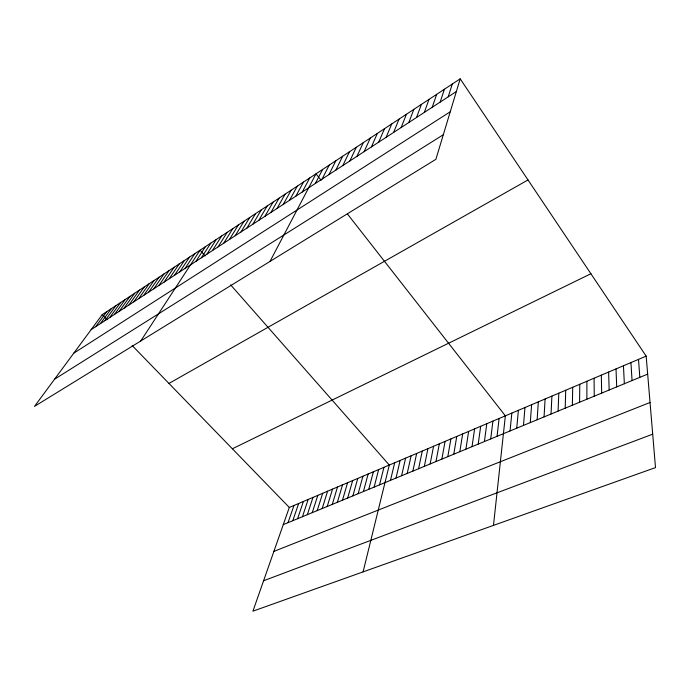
<?xml version="1.0" encoding="UTF-8"?>
<svg xmlns="http://www.w3.org/2000/svg" width="690" height="690" viewBox="0 0 690 690"><rect width="100%" height="100%" fill="white"/><g stroke="black" fill="none" stroke-linecap="round" stroke-linejoin="round"><path stroke-width="1.03" d="M586.88 399.217L586.897 381.268M579.583 402.236L579.781 384.287M572.355 405.22L572.717 387.28M565.188 408.178L565.722 390.247M558.089 411.111L558.788 393.188M551.043 414.026L551.905 396.103M544.065 416.907L545.091 398.993M537.139 419.762L538.329 401.856M530.282 422.599L531.619 404.702M523.477 425.411L524.969 407.523M516.732 428.197L518.38 410.317M510.048 430.957L511.842 413.094M493.479 525.383L505.356 415.837L347.389 213.9M497.041 436.33L499.111 418.485M490.711 438.944L492.919 421.116M484.432 441.54L486.769 423.72M478.205 444.11L480.68 426.299M472.02 446.663L474.625 428.87M465.897 449.199L468.631 431.414M459.816 451.709L462.671 433.932M453.787 454.201L456.763 436.442M447.801 456.668L450.906 438.926M441.867 459.117L445.084 441.393M435.977 461.558L439.314 443.843M430.137 463.965L433.587 446.266M424.341 466.362L427.904 448.681M418.589 468.734L422.263 451.07M412.879 471.098L416.665 453.442M407.212 473.435L411.111 455.797M401.597 475.755L405.599 458.134M396.017 478.058L400.122 460.454M390.48 480.352L394.689 462.757M363.087 571.881L389.298 465.043L230.624 284.858M379.535 484.872L383.951 467.311M374.127 487.106L378.638 469.571M368.753 489.322L373.359 471.805M363.423 491.522L368.132 474.021M358.136 493.712L362.931 476.229M352.883 495.877L357.774 478.411M347.674 498.033L352.65 480.585M342.499 500.164L347.57 482.741M337.367 502.286L342.516 484.88M332.27 504.39L337.505 487.002M460.195 78.833L435.89 159.312L34.5 406.393L102.206 314.657L460.195 78.833L646.159 356.135L655.5 467.604L252.92 611.168L289.3 507.443L646.159 356.135M327.207 506.486L332.528 489.115M322.187 508.556L327.595 491.211M448.224 96.833L452.269 84.059M317.193 510.617L322.687 493.29M312.242 512.67L317.814 495.36M307.326 514.697L312.975 497.404M302.444 516.715L308.171 499.439M440.168 102.077L444.429 89.217M297.597 518.716L303.402 501.466M292.793 520.7L298.666 503.476M432.207 107.278L436.675 94.332M288.015 522.675L293.966 505.468M424.324 112.418L428.99 99.394M416.519 117.498L421.392 104.397M408.799 122.535L413.862 109.356M401.166 127.512L406.419 114.264M393.602 132.446L399.044 119.12M386.124 137.319L391.739 123.933M378.724 142.149L384.52 128.694M371.393 146.927L377.361 133.403M364.139 151.653L370.28 138.069M356.954 156.337L363.259 142.692M349.847 160.977L356.316 147.263M342.809 165.566L349.442 151.8M335.849 170.102L342.628 156.285M328.949 174.605L335.883 160.727M322.118 179.055L329.199 165.126M315.356 183.462L322.584 169.49M269.98 261.441L316.029 173.802L321.135 180.34M302.22 192.027L309.724 177.96M295.838 196.193L303.479 182.074M289.524 200.307L297.295 186.145M283.262 204.387L291.163 190.19M277.061 208.432L285.082 194.192M270.92 212.442L279.062 198.159M264.831 216.41L273.093 202.092M258.793 220.343L267.177 205.982M252.816 224.241L261.312 209.846M246.899 228.105L255.498 213.676M241.026 231.926L249.746 217.471M235.212 235.721L244.036 221.231M229.442 239.482L238.369 224.957M223.732 243.208L232.763 228.657M218.066 246.899L227.2 232.323M212.451 250.565L221.68 235.954M206.888 254.187L216.212 239.559M201.368 257.784L210.795 243.13M195.9 261.355L205.422 246.666M140.777 340.972L200.091 250.177L205.146 255.921M185.11 268.393L194.804 253.661M179.78 271.869L189.56 257.111M174.492 275.31L184.368 260.535M169.257 278.726L179.21 263.934M164.065 282.106L174.096 267.297M158.916 285.47L169.033 270.635M153.81 288.799L164.004 273.947M148.747 292.103L159.019 277.233M143.727 295.372L154.068 280.494M138.742 298.623L149.161 283.728M133.808 301.841L144.296 286.928M128.909 305.032L139.466 290.111M124.053 308.197L134.679 293.267M119.232 311.345L129.927 296.398M114.454 314.459L125.218 299.503M109.71 317.547L120.543 302.582M105.009 320.617L115.903 305.636M100.343 323.653L111.306 308.672M95.72 326.672L106.734 311.673M91.132 329.665L456.366 91.52M73.77 353.185L450.251 111.771M54.562 379.207L443.316 134.714M168.955 383.442L528.005 179.943M232.366 448.785L590.907 273.74M283.271 524.633L647.668 374.109M273.878 551.405L650.04 402.486M263.58 580.764L652.697 434.174M102.206 314.657L107.157 319.763M132.161 345.526L289.3 507.443M638.517 359.378L639.82 377.352M630.945 362.586L632.049 380.561M623.441 365.769L624.355 383.744M616.006 368.926L616.722 386.892M608.632 372.048L609.158 390.014M601.326 375.153L601.671 393.11M594.081 378.224L594.245 396.181"/></g></svg>
